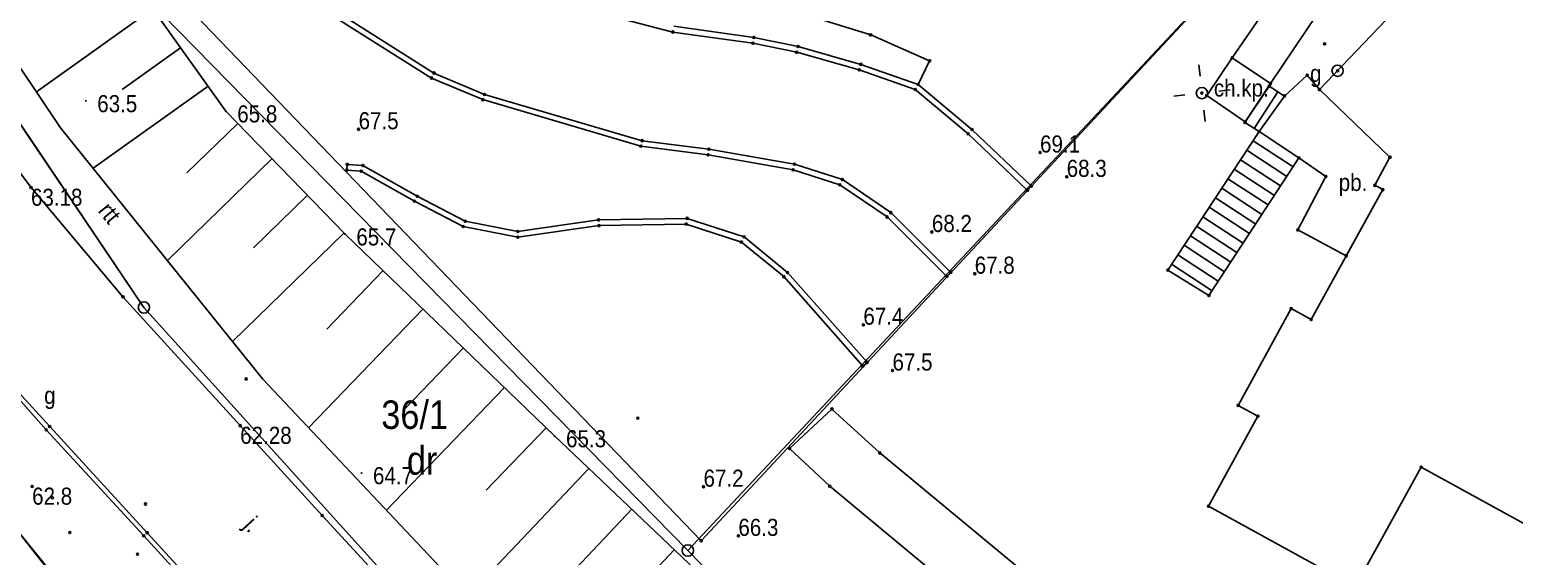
# Model space of a CAD drawing. Extents: x 6545332 to 6545538, y 5876272 to 5876530.
# Drawn here: x 6545413.5 to 6545478.7, y 5876341.4 to 5876364.5 of the extents above; entities that cross this region are included whole.
import ezdxf
from ezdxf.enums import TextEntityAlignment as Align

# ---------------------------------------------------------------- set-up
doc = ezdxf.new("R2010")
doc.units = 0
doc.header["$MEASUREMENT"] = 0
doc.layers.get('0').update_dxf_attribs({"linetype": 'CONTINUOUS'})
doc.layers.add('1', color=8, linetype='CONTINUOUS')
doc.styles.get("Standard").update_dxf_attribs({"font": 'txt', "width": 0.75})

msp = doc.modelspace()

# ---------------------------------------------------------------- hatches: boundary and pattern name
at = {"layer": '1', "linetype": 'Continuous'}
h = msp.add_hatch(color=256, dxfattribs=at)
edge = h.paths.add_edge_path()
edge.add_arc((6545415.96, 5876361.42), 0.045, 0, 360)
h = msp.add_hatch(color=256, dxfattribs=at)
edge = h.paths.add_edge_path()
edge.add_arc((6545422.11, 5876360.96), 0.045, 0, 360)
h = msp.add_hatch(color=256, dxfattribs=at)
edge = h.paths.add_edge_path()
edge.add_arc((6545427.94, 5876360.17), 0.045, 0, 360)
h = msp.add_hatch(color=256, dxfattribs=at)
edge = h.paths.add_edge_path()
edge.add_arc((6545457.87, 5876359.15), 0.045, 0, 360)
h = msp.add_hatch(color=256, dxfattribs=at)
edge = h.paths.add_edge_path()
edge.add_arc((6545459.04, 5876358.08), 0.045, 0, 360)
h = msp.add_hatch(color=256, dxfattribs=at)
edge = h.paths.add_edge_path()
edge.add_arc((6545413.55, 5876357.61), 0.045, 0, 360)
h = msp.add_hatch(color=256, dxfattribs=at)
edge = h.paths.add_edge_path()
edge.add_arc((6545413.55, 5876357.61), 0.045, 0, 360)
h = msp.add_hatch(color=256, dxfattribs=at)
edge = h.paths.add_edge_path()
edge.add_arc((6545427.34, 5876355.57), 0.045, 0, 360)
h = msp.add_hatch(color=256, dxfattribs=at)
edge = h.paths.add_edge_path()
edge.add_arc((6545453.12, 5876355.66), 0.045, 0, 360)
h = msp.add_hatch(color=256, dxfattribs=at)
edge = h.paths.add_edge_path()
edge.add_arc((6545455, 5876353.83), 0.045, 0, 360)
h = msp.add_hatch(color=256, dxfattribs=at)
edge = h.paths.add_edge_path()
edge.add_arc((6545450.11, 5876351.59), 0.045, 0, 360)
h = msp.add_hatch(color=256, dxfattribs=at)
edge = h.paths.add_edge_path()
edge.add_arc((6545451.39, 5876349.58), 0.045, 0, 360)
h = msp.add_hatch(color=256, dxfattribs=at)
edge = h.paths.add_edge_path()
edge.add_arc((6545422.74, 5876347.16), 0.045, 0, 360)
h = msp.add_hatch(color=256, dxfattribs=at)
edge = h.paths.add_edge_path()
edge.add_arc((6545422.74, 5876347.16), 0.045, 0, 360)
h = msp.add_hatch(color=256, dxfattribs=at)
edge = h.paths.add_edge_path()
edge.add_arc((6545436.55, 5876346.7), 0.045, 0, 360)
h = msp.add_hatch(color=256, dxfattribs=at)
edge = h.paths.add_edge_path()
edge.add_arc((6545428.07, 5876345.08), 0.045, 0, 360)
h = msp.add_hatch(color=256, dxfattribs=at)
edge = h.paths.add_edge_path()
edge.add_arc((6545413.6, 5876344.49), 0.045, 0, 360)
h = msp.add_hatch(color=256, dxfattribs=at)
edge = h.paths.add_edge_path()
edge.add_arc((6545443.09, 5876344.48), 0.045, 0, 360)
h = msp.add_hatch(color=256, dxfattribs=at)
edge = h.paths.add_edge_path()
edge.add_arc((6545444.62, 5876342.32), 0.045, 0, 360)

# ---------------------------------------------------------------- linework, layer by layer
for centre in [(6545427.94, 5876360.17, 67.5), (6545457.87, 5876359.15, 69.1), (6545453.12, 5876355.66, 68.2), (6545450.11, 5876351.59, 67.4), (6545443.09, 5876344.48, 67.2)]:
    msp.add_circle(centre, 0.045)
at = {"layer": '1'}
for p, q in [((6545396.3, 5876385.19), (6545418.51, 5876352.35)), ((6545418.51, 5876352.35), (6545396.3, 5876385.19)), ((6545396.3, 5876385.19), (6545418.51, 5876352.35)), ((6545472.84, 5876374.14), (6545442.4, 5876341.68)), ((6545442.4, 5876341.68), (6545472.84, 5876374.14)), ((6545442.4, 5876341.68), (6545472.84, 5876374.14)), ((6545472.84, 5876374.14), (6545442.99, 5876342.11)), ((6545422.11, 5876360.96), (6545413.26, 5876373.37)), ((6545469.99, 5876368.66), (6545466.31, 5876363.31)), ((6545469.99, 5876368.66), (6545466.31, 5876363.31)), ((6545467.99, 5876362.18), (6545471.61, 5876367.57)), ((6545467.99, 5876362.18), (6545471.61, 5876367.57)), ((6545410.75, 5876366.32), (6545414.85, 5876360.23)), ((6545419.7, 5876366.3), (6545442.99, 5876342.11)), ((6545470.14, 5876361.91), (6545474.31, 5876366.27)), ((6545418.61, 5876365.96), (6545442.4, 5876341.68)), ((6545442.4, 5876341.68), (6545418.61, 5876365.96)), ((6545418.61, 5876365.96), (6545442.4, 5876341.68)), ((6545431.25, 5876362.64), (6545426.57, 5876365.59)), ((6545437.13, 5876365.63), (6545441.74, 5876364.44)), ((6545418.9, 5876365.45), (6545413.79, 5876361.81)), ((6545426.42, 5876365.39), (6545431.14, 5876362.42)), ((6545450.43, 5876364.31), (6545448.19, 5876365.01)), ((6545441.74, 5876364.44), (6545445.26, 5876363.95)), ((6545445.3, 5876364.2), (6545441.79, 5876364.69)), ((6545441.79, 5876364.69), (6545445.3, 5876364.2)), ((6545453.02, 5876363.18), (6545450.43, 5876364.31)), ((6545420.12, 5876363.75), (6545417.55, 5876361.91)), ((6545445.26, 5876363.95), (6545447.18, 5876363.55)), ((6545447.24, 5876363.8), (6545445.3, 5876364.2)), ((6545445.3, 5876364.2), (6545447.24, 5876363.8)), ((6545450, 5876363.02), (6545447.24, 5876363.8)), ((6545447.24, 5876363.8), (6545450, 5876363.02)), ((6545409.44, 5876363.07), (6545413.55, 5876357.61)), ((6545413.55, 5876357.61), (6545409.44, 5876363.07)), ((6545447.18, 5876363.55), (6545449.93, 5876362.78)), ((6545452.52, 5876362.14), (6545450, 5876363.02)), ((6545450, 5876363.02), (6545452.52, 5876362.14)), ((6545452.52, 5876362.14), (6545453.02, 5876363.18)), ((6545466.31, 5876363.31), (6545465.19, 5876361.65)), ((6545467.99, 5876362.18), (6545466.31, 5876363.31)), ((6545466.31, 5876363.31), (6545467.99, 5876362.18)), ((6545466.31, 5876363.31), (6545467.99, 5876362.18)), ((6545431.14, 5876362.42), (6545433.39, 5876361.47)), ((6545433.47, 5876361.7), (6545431.25, 5876362.64)), ((6545449.93, 5876362.78), (6545452.39, 5876361.92)), ((6545469.6, 5876362.55), (6545468.61, 5876361.63)), ((6545470.14, 5876361.91), (6545469.6, 5876362.55)), ((6545421.33, 5876362.06), (6545416.28, 5876358.46)), ((6545440.39, 5876359.67), (6545433.47, 5876361.7)), ((6545452.39, 5876361.92), (6545454.71, 5876359.97)), ((6545454.88, 5876360.16), (6545452.52, 5876362.14)), ((6545465.19, 5876361.65), (6545466.88, 5876360.49)), ((6545466.87, 5876360.47), (6545467.94, 5876362.06)), ((6545466.87, 5876360.47), (6545467.94, 5876362.06)), ((6545466.88, 5876360.49), (6545467.99, 5876362.18)), ((6545468.319, 5876361.817), (6545467.28, 5876360.206)), ((6545468.61, 5876361.63), (6545467.49, 5876360.07)), ((6545468.61, 5876361.63), (6545467.49, 5876360.07)), ((6545468.61, 5876361.63), (6545467.49, 5876360.07)), ((6545467.94, 5876362.06), (6545468.61, 5876361.63)), ((6545467.94, 5876362.06), (6545468.61, 5876361.63)), ((6545473.24, 5876358.94), (6545470.14, 5876361.91)), ((6545473.24, 5876358.94), (6545470.14, 5876361.91)), ((6545433.39, 5876361.47), (6545440.34, 5876359.43)), ((6545422.63, 5876360.43), (6545420.4, 5876358.26)), ((6545427.35, 5876355.57), (6545422.11, 5876360.96)), ((6545467.49, 5876360.07), (6545466.87, 5876360.47)), ((6545467.49, 5876360.07), (6545466.87, 5876360.47)), ((6545414.85, 5876360.23), (6545423.73, 5876349.2)), ((6545443.32, 5876359.3), (6545440.39, 5876359.67)), ((6545454.71, 5876359.97), (6545457.31, 5876357.49)), ((6545457.49, 5876357.67), (6545454.88, 5876360.16)), ((6545467.49, 5876360.07), (6545463.48, 5876353.99)), ((6545467.49, 5876360.07), (6545463.48, 5876353.99)), ((6545468.98, 5876358.522), (6545467.225, 5876359.668)), ((6545469.24, 5876358.92), (6545467.49, 5876360.07)), ((6545469.24, 5876358.92), (6545467.49, 5876360.07)), ((6545467.49, 5876360.07), (6545469.24, 5876358.92)), ((6545440.34, 5876359.43), (6545443.29, 5876359.05)), ((6545443.29, 5876359.05), (6545447.02, 5876358.39)), ((6545447.08, 5876358.64), (6545443.32, 5876359.3)), ((6545468.707, 5876358.103), (6545466.95, 5876359.251)), ((6545424.14, 5876358.88), (6545419.54, 5876354.41)), ((6545427.44, 5876358.63), (6545427.42, 5876358.38)), ((6545427.42, 5876358.38), (6545428.05, 5876358.33)), ((6545428.13, 5876358.58), (6545427.44, 5876358.63)), ((6545430.51, 5876357.23), (6545428.13, 5876358.58)), ((6545447.02, 5876358.39), (6545449.08, 5876357.73)), ((6545449.19, 5876357.96), (6545447.08, 5876358.64)), ((6545465.29, 5876352.87), (6545469.24, 5876358.92)), ((6545465.29, 5876352.87), (6545469.24, 5876358.92)), ((6545468.16, 5876357.266), (6545466.399, 5876358.416)), ((6545468.433, 5876357.685), (6545466.674, 5876358.833)), ((6545469.24, 5876358.92), (6545470.42, 5876358.1)), ((6545472.57, 5876357.71), (6545473.24, 5876358.94)), ((6545472.57, 5876357.71), (6545473.24, 5876358.94)), ((6545428.05, 5876358.33), (6545430.39, 5876357.01)), ((6545449.08, 5876357.73), (6545451.15, 5876356.32)), ((6545451.31, 5876356.51), (6545449.19, 5876357.96)), ((6545467.887, 5876356.847), (6545466.124, 5876357.998)), ((6545470.42, 5876358.1), (6545469.19, 5876355.75)), ((6545472.92, 5876357.52), (6545472.57, 5876357.71)), ((6545472.92, 5876357.52), (6545472.57, 5876357.71)), ((6545413.55, 5876357.61), (6545417.59, 5876352.81)), ((6545417.59, 5876352.81), (6545413.55, 5876357.61)), ((6545425.69, 5876357.28), (6545423.32, 5876354.97)), ((6545432.62, 5876356.14), (6545430.51, 5876357.23)), ((6545457.31, 5876357.49), (6545457.49, 5876357.67)), ((6545467.34, 5876356.01), (6545465.573, 5876357.164)), ((6545467.613, 5876356.429), (6545465.848, 5876357.581)), ((6545469.78, 5876351.82), (6545472.92, 5876357.52)), ((6545471.32, 5876354.62), (6545472.92, 5876357.52)), ((6545430.39, 5876357.01), (6545432.53, 5876355.9)), ((6545453.95, 5876353.89), (6545451.31, 5876356.51)), ((6545467.067, 5876355.591), (6545465.298, 5876356.746)), ((6545432.53, 5876355.9), (6545434.93, 5876355.43)), ((6545434.93, 5876355.68), (6545432.62, 5876356.14)), ((6545438.48, 5876356.19), (6545434.93, 5876355.68)), ((6545434.93, 5876355.43), (6545438.5, 5876355.94)), ((6545442.37, 5876356.26), (6545438.48, 5876356.19)), ((6545438.5, 5876355.94), (6545442.33, 5876356.01)), ((6545442.33, 5876356.01), (6545444.75, 5876355.22)), ((6545444.87, 5876355.45), (6545442.37, 5876356.26)), ((6545451.15, 5876356.32), (6545453.77, 5876353.71)), ((6545466.52, 5876354.754), (6545464.747, 5876355.911)), ((6545466.793, 5876355.173), (6545465.023, 5876356.329)), ((6545469.19, 5876355.75), (6545471.32, 5876354.62)), ((6545427.3, 5876355.62), (6545422.4, 5876350.86)), ((6545436.55, 5876346.71), (6545427.35, 5876355.57)), ((6545444.75, 5876355.22), (6545446.61, 5876353.7)), ((6545446.78, 5876353.88), (6545444.87, 5876355.45)), ((6545466.247, 5876354.335), (6545464.472, 5876355.494)), ((6545465.7, 5876353.498), (6545463.921, 5876354.659)), ((6545465.973, 5876353.917), (6545464.197, 5876355.077)), ((6545429.02, 5876353.97), (6545426.55, 5876351.4)), ((6545450.27, 5876349.94), (6545446.78, 5876353.88)), ((6545453.77, 5876353.71), (6545453.95, 5876353.89)), ((6545463.48, 5876353.99), (6545465.29, 5876352.87)), ((6545463.48, 5876353.99), (6545465.29, 5876352.87)), ((6545465.427, 5876353.079), (6545463.646, 5876354.242)), ((6545446.61, 5876353.7), (6545450.08, 5876349.77)), ((6545417.59, 5876352.81), (6545422.74, 5876347.16)), ((6545422.74, 5876347.16), (6545417.59, 5876352.81)), ((6545418.51, 5876352.35), (6545442.1, 5876326.25)), ((6545442.1, 5876326.25), (6545418.51, 5876352.35)), ((6545418.51, 5876352.35), (6545442.1, 5876326.25)), ((6545430.76, 5876352.28), (6545425.74, 5876347.07)), ((6545466.57, 5876348.05), (6545468.9, 5876352.3)), ((6545468.9, 5876352.3), (6545469.78, 5876351.82)), ((6545415.14, 5876339.86), (6545405.42, 5876351.83)), ((6545405.42, 5876351.83), (6545415.14, 5876339.86)), ((6545415.14, 5876339.86), (6545405.42, 5876351.83)), ((6545432.54, 5876350.57), (6545429.99, 5876347.92)), ((6545450.08, 5876349.77), (6545450.27, 5876349.94)), ((6545414.37, 5876347.12), (6545412.99, 5876348.64)), ((6545412.99, 5876348.64), (6545414.37, 5876347.12)), ((6545423.73, 5876349.2), (6545434.32, 5876337.98)), ((6545434.34, 5876348.83), (6545429.16, 5876343.45)), ((6545412.88, 5876348.48), (6545414.22, 5876346.98)), ((6545414.22, 5876346.98), (6545412.88, 5876348.48)), ((6545467.44, 5876347.58), (6545466.57, 5876348.05)), ((6545448.73, 5876347.89), (6545446.87, 5876346.16)), ((6545450.83, 5876345.96), (6545448.73, 5876347.89)), ((6545465.27, 5876343.63), (6545467.44, 5876347.58)), ((6545414.22, 5876346.98), (6545418.5, 5876342.32)), ((6545418.5, 5876342.32), (6545414.22, 5876346.98)), ((6545418.65, 5876342.46), (6545414.37, 5876347.12)), ((6545414.37, 5876347.12), (6545418.65, 5876342.46)), ((6545422.74, 5876347.16), (6545426.34, 5876343.22)), ((6545426.34, 5876343.22), (6545422.74, 5876347.16)), ((6545436.18, 5876347.07), (6545433.54, 5876344.33)), ((6545450.73, 5876333.26), (6545436.55, 5876346.71)), ((6545446.87, 5876346.16), (6545448.63, 5876344.5)), ((6545461.65, 5876337.03), (6545450.83, 5876345.96)), ((6545474.61, 5876345.34), (6545471.71, 5876340.08)), ((6545490.64, 5876336.53), (6545474.61, 5876345.34)), ((6545438.05, 5876345.28), (6545432.73, 5876339.67)), ((6545448.63, 5876344.5), (6545459.93, 5876335.14)), ((6545439.94, 5876343.49), (6545437.24, 5876340.64)), ((6545471.71, 5876340.08), (6545465.27, 5876343.63)), ((6545429.08, 5876340.24), (6545426.34, 5876343.22)), ((6545429.08, 5876340.24), (6545426.34, 5876343.22)), ((6545415.17, 5876339.76), (6545413.18, 5876342.26)), ((6545418.5, 5876342.32), (6545420.84, 5876339.78)), ((6545420.84, 5876339.78), (6545418.5, 5876342.32)), ((6545420.99, 5876339.92), (6545418.65, 5876342.46)), ((6545418.65, 5876342.46), (6545420.99, 5876339.92)), ((6545441.81, 5876341.72), (6545436.48, 5876336.1)), ((6545442.4, 5876341.68), (6545447.7, 5876336.28)), ((6545447.7, 5876336.28), (6545442.4, 5876341.68)), ((6545442.4, 5876341.68), (6545447.7, 5876336.28))]:
    msp.add_line(p, q, dxfattribs=at)
at = {"layer": '1', "linetype": 'Continuous'}
for p, q in [((6545464.899, 5876362.506), (6545464.844, 5876363.002)), ((6545464.235, 5876361.678), (6545463.739, 5876361.623)), ((6545465.726, 5876361.842), (6545466.223, 5876361.897)), ((6545465.063, 5876361.014), (6545465.117, 5876360.518))]:
    msp.add_line(p, q, dxfattribs=at)
at = {"layer": '1'}
for centre in [(6545441.74, 5876364.44), (6545445.3, 5876364.2), (6545445.3, 5876364.2), (6545450.43, 5876364.31), (6545445.26, 5876363.95), (6545447.18, 5876363.55), (6545447.24, 5876363.8), (6545447.24, 5876363.8), (6545470.37, 5876363.92), (6545450, 5876363.02), (6545450, 5876363.02), (6545453.02, 5876363.18), (6545466.31, 5876363.31), (6545466.31, 5876363.31), (6545431.14, 5876362.42), (6545431.25, 5876362.64), (6545449.93, 5876362.78), (6545469.6, 5876362.55), (6545470.94, 5876362.74), (6545470.94, 5876362.74), (6545433.47, 5876361.7), (6545452.39, 5876361.92), (6545452.52, 5876362.14), (6545452.52, 5876362.14), (6545464.98, 5876361.76), (6545465.19, 5876361.65), (6545467.94, 5876362.06), (6545467.99, 5876362.18), (6545467.99, 5876362.18), (6545468.61, 5876361.63), (6545470.14, 5876361.91), (6545470.14, 5876361.91), (6545433.39, 5876361.47), (6545466.87, 5876360.47), (6545466.88, 5876360.49), (6545440.39, 5876359.67), (6545454.71, 5876359.97), (6545454.88, 5876360.16), (6545467.49, 5876360.07), (6545440.34, 5876359.43), (6545443.29, 5876359.05), (6545443.32, 5876359.3), (6545427.42, 5876358.38), (6545427.44, 5876358.63), (6545428.05, 5876358.33), (6545428.13, 5876358.58), (6545447.02, 5876358.39), (6545447.08, 5876358.64), (6545469.24, 5876358.92), (6545473.24, 5876358.94), (6545473.24, 5876358.94), (6545449.08, 5876357.73), (6545449.19, 5876357.96), (6545457.49, 5876357.67), (6545459.04, 5876358.08), (6545470.42, 5876358.1), (6545472.57, 5876357.71), (6545472.57, 5876357.71), (6545413.55, 5876357.61), (6545413.55, 5876357.61), (6545413.55, 5876357.61), (6545413.55, 5876357.61), (6545430.39, 5876357.01), (6545430.51, 5876357.23), (6545457.31, 5876357.49), (6545472.92, 5876357.52), (6545472.92, 5876357.52), (6545451.31, 5876356.51), (6545432.53, 5876355.9), (6545432.62, 5876356.14), (6545438.48, 5876356.19), (6545438.5, 5876355.94), (6545442.33, 5876356.01), (6545442.37, 5876356.26), (6545451.15, 5876356.32), (6545469.19, 5876355.75), (6545434.93, 5876355.68), (6545434.93, 5876355.43), (6545444.75, 5876355.22), (6545444.87, 5876355.45), (6545471.32, 5876354.62), (6545446.78, 5876353.88), (6545453.95, 5876353.89), (6545455, 5876353.83), (6545463.48, 5876353.99), (6545446.61, 5876353.7), (6545453.77, 5876353.71), (6545417.59, 5876352.81), (6545417.59, 5876352.81), (6545465.29, 5876352.87), (6545468.9, 5876352.3), (6545469.78, 5876351.82), (6545450.27, 5876349.94), (6545423, 5876349.21), (6545450.08, 5876349.77), (6545451.39, 5876349.58), (6545448.73, 5876347.89), (6545466.57, 5876348.05), (6545440.2, 5876347.49), (6545467.44, 5876347.58), (6545414.22, 5876346.98), (6545414.22, 5876346.98), (6545414.37, 5876347.12), (6545414.37, 5876347.12), (6545422.74, 5876347.16), (6545422.74, 5876347.16), (6545422.74, 5876347.16), (6545422.74, 5876347.16), (6545446.87, 5876346.16), (6545450.83, 5876345.96), (6545474.61, 5876345.34), (6545413.6, 5876344.49), (6545414.49, 5876343.99), (6545448.63, 5876344.5), (6545418.58, 5876343.72), (6545465.27, 5876343.63), (6545426.34, 5876343.22), (6545426.34, 5876343.22), (6545426.34, 5876343.22), (6545415.26, 5876342.47), (6545415.26, 5876342.47), (6545418.5, 5876342.32), (6545418.5, 5876342.32), (6545418.65, 5876342.46), (6545418.65, 5876342.46), (6545442.99, 5876342.11), (6545442.99, 5876342.11), (6545444.62, 5876342.32), (6545418.23, 5876341.52)]:
    msp.add_circle(centre, 0.045, dxfattribs=at)
at = {"layer": '1', "linetype": 'Continuous'}
for centre in [(6545470.94, 5876362.74), (6545464.98, 5876361.76), (6545418.51, 5876352.35), (6545442.4, 5876341.68)]:
    msp.add_circle(centre, 0.25, dxfattribs=at)

# ---------------------------------------------------------------- texts
at = {"width": 0.9}
for s, p in [('67.5', (6545427.94, 5876360.17)), ('69.1', (6545457.87, 5876359.15)), ('68.2', (6545453.12, 5876355.66)), ('67.4', (6545450.11, 5876351.59)), ('67.2', (6545443.09, 5876344.48))]:
    msp.add_text(s, height=0.75, dxfattribs=at).set_placement(p)
at = {"layer": '1', "width": 0.9}
for s, height, p in [('ch.kp.', 0.75, (6545466.71, 5876361.98)), ('g', 0.75, (6545414.38, 5876348.49)), ('36/1', 1.25, (6545430.4, 5876347.64))]:
    msp.add_text(s, height=height, dxfattribs=at).set_placement(p, align=Align.MIDDLE_CENTER)
msp.add_text('g', height=0.75, dxfattribs=at).set_placement((6545469.73, 5876362.62), align=Align.MIDDLE_LEFT)
for s, height, p in [('63.5', 0.75, (6545416.46, 5876360.92)), ('65.8', 0.75, (6545422.61, 5876360.47)), ('68.3', 0.75, (6545459.04, 5876358.08)), ('pb.', 0.75, (6545470.99, 5876357.46)), ('63.18', 0.75, (6545413.55, 5876356.81)), ('63.18', 0.75, (6545413.55, 5876356.81)), ('65.7', 0.75, (6545427.84, 5876355.07)), ('67.8', 0.75, (6545455, 5876353.83)), ('67.5', 0.75, (6545451.39, 5876349.58)), ('62.28', 0.75, (6545422.74, 5876346.36)), ('62.28', 0.75, (6545422.74, 5876346.36)), ('65.3', 0.75, (6545437.05, 5876346.21)), ('dr', 1.25, (6545430.06, 5876345.01)), ('64.7', 0.75, (6545428.57, 5876344.59)), ('62.8', 0.75, (6545413.6, 5876343.69)), ('66.3', 0.75, (6545444.62, 5876342.32))]:
    msp.add_text(s, height=height, dxfattribs=at).set_placement(p)
msp.add_text('rtt', height=0.75, rotation=309.437, dxfattribs=at).set_placement((6545416.75, 5876356.81), align=Align.MIDDLE_LEFT)
msp.add_text('j.', height=0.75, rotation=-47.582, dxfattribs=at).set_placement((6545422.85, 5876342.74))

doc.saveas('drawing.dxf')
